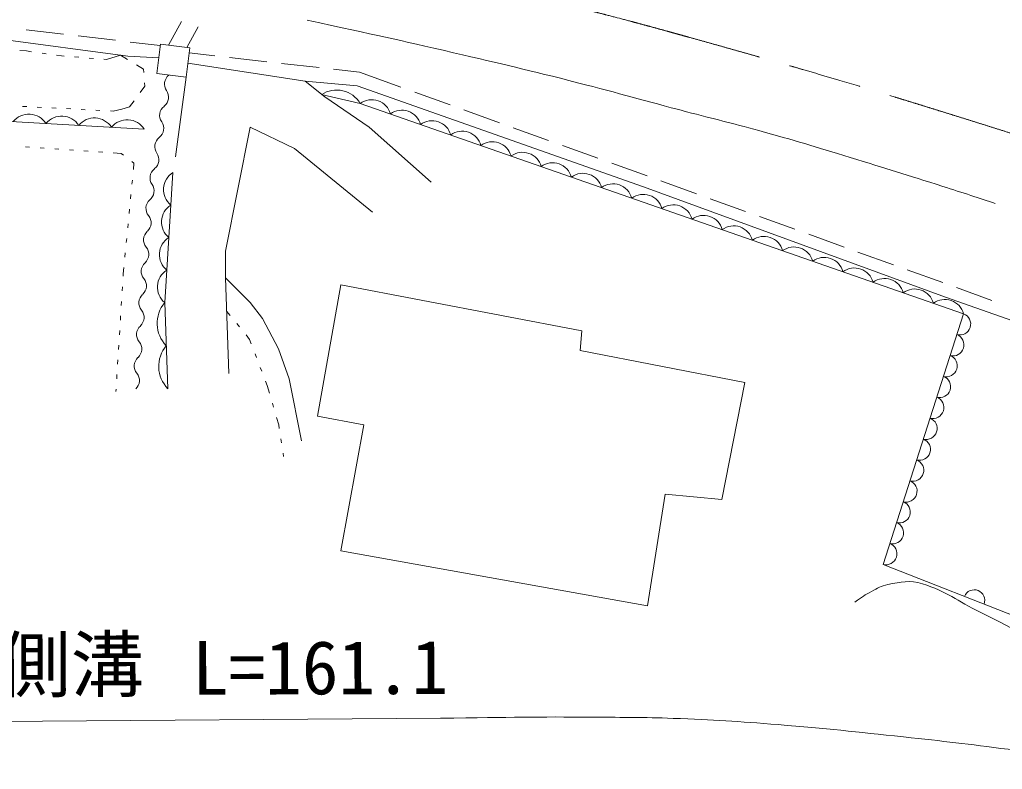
# Model space of a CAD drawing. Units: millimetres, scale not verified. Extents: x 40000 to 680000, y 20000 to 380000.
# Drawn here: x 475343 to 522262, y 248103 to 283913 of the extents above; entities that cross this region are included whole.
import ezdxf
from ezdxf.enums import TextEntityAlignment as Align

# ---------------------------------------------------------------- set-up
doc = ezdxf.new("R2010")
doc.units = ezdxf.units.MM
doc.header["$LTSCALE"] = 1000
doc.linetypes.add('CHAIN', pattern=[18.5, 12, -1.5, 3.5, -1.5])
for name, color, linetype, lineweight in [('M-BGD', 7, 'Continuous', 13), ('M-BMK', 2, 'CHAIN', 13), ('M-STR-HTXT', 7, 'Continuous', 13), ('M-STR-STRD', 7, 'Continuous', 13)]:
    doc.layers.add(name, color=color, linetype=linetype, lineweight=lineweight)
doc.styles.add('ＭＳ ゴシック', font='')
doc.styles.get('ＭＳ ゴシック').set_extended_font_data('MS Gothic')

msp = doc.modelspace()

# ---------------------------------------------------------------- linework, layer by layer
at = {"layer": 'M-BGD'}
for p, q in [((475656, 283430), (477444, 283219)), ((483075, 283823), (482451, 282690)), ((483864, 283573), (483319, 282581)), ((472297, 283267), (480510, 282166)), ((478139, 283137), (479927, 282926)), ((480622, 282844), (482056, 282675)), ((475359, 282441), (475676, 282418)), ((475676, 282418), (475916, 282383)), ((476411, 282313), (476609, 282284)), ((477104, 282214), (477344, 282179)), ((477344, 282179), (477467, 282170)), ((477965, 282130), (478164, 282115)), ((478663, 282076), (478862, 282060)), ((479361, 282021), (479483, 282011)), ((479483, 282011), (480151, 282214)), ((480151, 282214), (480489, 282009)), ((480510, 282166), (481981, 282082)), ((483437, 282325), (484667, 282185)), ((485363, 282106), (487152, 281903)), ((480917, 281750), (481255, 281545)), ((481255, 281545), (481267, 281390)), ((483374, 281828), (488976, 280981)), ((487847, 281824), (489636, 281621)), ((490331, 281542), (491561, 281403)), ((483290, 281159), (482782, 277365)), ((491561, 281403), (493545, 280687)), ((481317, 280737), (481100, 280441)), ((481305, 280891), (481317, 280737)), ((488976, 280981), (491461, 280744)), ((489908, 280219), (488976, 280981)), ((491461, 280744), (505130, 275925)), ((489908, 280219), (492024, 278779)), ((494203, 280450), (495897, 279839)), ((475682, 279761), (475482, 279771)), ((476381, 279724), (476181, 279735)), ((477080, 279687), (476880, 279698)), ((477779, 279650), (477579, 279661)), ((480587, 279742), (480229, 279633)), ((480804, 280038), (480587, 279742)), ((478478, 279613), (478278, 279624)), ((479177, 279576), (478977, 279587)), ((479814, 279543), (479676, 279550)), ((480229, 279633), (479814, 279543)), ((496555, 279601), (498248, 278990)), ((485166, 272853), (486352, 278779)), ((486352, 278779), (488468, 277763)), ((492024, 278779), (494988, 276155)), ((498907, 278753), (500600, 278142)), ((475819, 277827), (475620, 277841)), ((476518, 277778), (476318, 277792)), ((488468, 277763), (492194, 274715)), ((501258, 277904), (502951, 277293)), ((477216, 277730), (477016, 277744)), ((477914, 277682), (477715, 277695)), ((478613, 277633), (478413, 277647)), ((479311, 277585), (479111, 277599)), ((480195, 277523), (479810, 277550)), ((480300, 277443), (480195, 277523)), ((480801, 277057), (480696, 277138)), ((480771, 276750), (480801, 277057)), ((503610, 277056), (505303, 276445)), ((480704, 276054), (480723, 276253)), ((505130, 275925), (519541, 270651)), ((505961, 276207), (507655, 275596)), ((480636, 275357), (480655, 275556)), ((508313, 275359), (510006, 274748)), ((480569, 274660), (480588, 274859)), ((510665, 274510), (512358, 273899)), ((480501, 273963), (480520, 274163)), ((513016, 273662), (514709, 273051)), ((480434, 273267), (480453, 273466)), ((480366, 272570), (480385, 272769)), ((485166, 271583), (485166, 272853)), ((515368, 272813), (517061, 272202)), ((480281, 271654), (480288, 271766)), ((480288, 271766), (480318, 272072)), ((517719, 271965), (519413, 271354)), ((485166, 271583), (485336, 267011)), ((485166, 271583), (486352, 270397)), ((490670, 271244), (489569, 264979)), ((502184, 269043), (490670, 271244)), ((480238, 270955), (480250, 271155)), ((520071, 271116), (521764, 270505)), ((480194, 270257), (480207, 270456)), ((486352, 270397), (486944, 269635)), ((519541, 270651), (524367, 268958)), ((485225, 269991), (485394, 269783)), ((516568, 257894), (520410, 269865)), ((480151, 269558), (480163, 269758)), ((485709, 269395), (485835, 269240)), ((486944, 269635), (487706, 268196)), ((480108, 268859), (480120, 269059)), ((486150, 268851), (486318, 268643)), ((502100, 268111), (502184, 269043)), ((486318, 268643), (486402, 268425)), ((480064, 268161), (480077, 268360)), ((486581, 267958), (486653, 267771)), ((487706, 268196), (488214, 266757)), ((509974, 266587), (502100, 268111)), ((480021, 267462), (480033, 267662)), ((486832, 267304), (486904, 267118)), ((479978, 266763), (479990, 266963)), ((487083, 266651), (487167, 266433)), ((488214, 266757), (488807, 263793)), ((508873, 260999), (509974, 266587)), ((479940, 266153), (479947, 266264)), ((487167, 266433), (487272, 266069)), ((487411, 265588), (487466, 265396)), ((487605, 264916), (487710, 264552)), ((489569, 264979), (491770, 264555)), ((487710, 264552), (487735, 264391)), ((491770, 264555), (490670, 258544)), ((487812, 263897), (487842, 263700)), ((487919, 263205), (487944, 263045)), ((505317, 255919), (506164, 261253)), ((506164, 261253), (508873, 260999)), ((490670, 258544), (505317, 255919)), ((534580, 250806), (516568, 257894))]:
    msp.add_line(p, q, dxfattribs=at)
msp.add_lwpolyline([(482064, 282739), (481887, 281336), (483290, 281159), (483467, 282562)], close=True, dxfattribs=at)
for points in [[(520410, 269865), (491605, 279913), (489762, 280338)], [(481290, 278684), (464091, 279670), (449277, 277971), (436364, 277671)], [(482663, 276610), (482270, 270395), (482422, 266284)]]:
    msp.add_lwpolyline(points, dxfattribs=at)
for centre, radius, start, end in [((482801, 280832), 544, 127.637, 214.8426), ((481909, 280211), 544, 307.637, 34.8426), ((490478, 279231), 1318, 31.1584, 122.8732), ((482571, 279340), 544, 127.637, 214.8426), ((492152, 279164), 927, 15.4189, 126.1211), ((475785, 278432), 966, 32.6013, 140.838), ((477349, 278343), 966, 32.6013, 140.838), ((478913, 278253), 966, 32.6013, 140.838), ((493592, 278661), 927, 15.4189, 126.1211), ((480476, 278164), 966, 32.6013, 140.838), ((481679, 278718), 544, 307.637, 34.8426), ((495032, 278159), 927, 15.4189, 126.1211), ((482341, 277847), 544, 127.637, 214.8426), ((496472, 277657), 927, 15.4189, 126.1211), ((497913, 277154), 927, 15.4189, 126.1211), ((481449, 277226), 544, 307.637, 34.8426), ((499353, 276652), 927, 15.4189, 126.1211), ((500793, 276149), 927, 15.4189, 126.1211), ((482111, 276355), 544, 127.637, 214.8426), ((483170, 275798), 957, 121.9797, 230.7766), ((502233, 275647), 927, 15.4189, 126.1211), ((481219, 275734), 544, 307.637, 34.8426), ((503674, 275145), 927, 15.4189, 126.1211), ((505114, 274642), 927, 15.4189, 126.1211), ((481916, 274900), 544, 132.1647, 219.3703), ((483072, 274244), 957, 121.9797, 230.7766), ((506554, 274140), 927, 15.4189, 126.1211), ((481075, 274210), 544, 312.1647, 39.3703), ((507994, 273637), 927, 15.4189, 126.1211), ((509435, 273135), 927, 15.4189, 126.1211), ((481804, 273394), 544, 132.1647, 219.3703), ((510875, 272633), 927, 15.4189, 126.1211), ((482973, 272691), 957, 121.9797, 230.7766), ((480964, 272704), 544, 312.1647, 39.3703), ((512315, 272130), 927, 15.4189, 126.1211), ((481693, 271888), 544, 132.1647, 219.3703), ((513755, 271628), 927, 15.4189, 126.1211), ((482875, 271137), 957, 121.9797, 230.7766), ((515196, 271125), 927, 15.4189, 126.1211), ((480852, 271198), 544, 312.1647, 39.3703), ((516636, 270623), 927, 15.4189, 126.1211), ((481581, 270382), 544, 132.1647, 219.3703), ((518076, 270121), 927, 15.4189, 126.1211), ((483429, 269409), 1522, 139.617, 224.6252), ((519516, 269618), 927, 15.4189, 126.1211), ((480741, 269692), 544, 312.1647, 39.3703), ((520227, 269373), 524, 254.8748, 69.5376), ((481470, 268876), 544, 132.1647, 219.3703), ((519907, 268376), 524, 254.8748, 69.5376), ((480629, 268186), 544, 312.1647, 39.3703), ((483505, 267354), 1522, 139.617, 224.6252), ((481358, 267370), 544, 132.1647, 219.3703), ((519586, 267378), 524, 254.8748, 69.5376), ((480518, 266681), 544, 312.1647, 39.3703), ((519266, 266381), 524, 254.8748, 69.5376), ((518946, 265383), 524, 254.8748, 69.5376), ((518626, 264386), 524, 254.8748, 69.5376), ((518306, 263388), 524, 254.8748, 69.5376), ((517986, 262390), 524, 254.8748, 69.5376), ((517665, 261393), 524, 254.8748, 69.5376), ((517345, 260395), 524, 254.8748, 69.5376), ((517025, 259398), 524, 254.8748, 69.5376), ((516705, 258400), 524, 254.8748, 69.5376), ((520921, 256181), 500, 338.521, 158.521)]:
    msp.add_arc(centre, radius, start, end, dxfattribs=at)
msp.add_open_spline([(515223, 256089), (515575, 256345), (515687, 256430), (516014, 256600), (516307, 256753), (516469, 256870), (516794, 256932), (517428, 257052), (517830, 257160), (518445, 256966), (519589, 256606), (520123, 256140), (521201, 255613), (523637, 254421), (524905, 253530), (527441, 252569), (528444, 252190), (528980, 251848), (530040, 251686), (534097, 251065), (536422, 251149), (540512, 250801), (541878, 250685), (542665, 250769), (544010, 250501), (545088, 250286), (545495, 250164), (546719, 249739)], degree=3, knots=[0, 0, 0, 0, 1, 1, 1, 2, 2, 2, 3, 3, 3, 4, 4, 4, 5, 5, 5, 6, 6, 6, 7, 7, 7, 8, 8, 8, 9, 9, 9, 9], dxfattribs=at)
at = {"layer": 'M-BMK'}
msp.add_open_spline([(462646, 291595), (465191, 291272), (465831, 291189), (467872, 290923), (470713, 290554), (472307, 290369), (475141, 289956), (476938, 289694), (477938, 289507), (479727, 289198), (482435, 288730), (483950, 288452), (486649, 287930), (489016, 287471), (490337, 287184), (492692, 286667), (495743, 285998), (497446, 285596), (500482, 284858), (503141, 284213), (504622, 283817), (507258, 283084), (513279, 281410), (516630, 280395), (522589, 278513), (527509, 276959), (530230, 275973), (535076, 274202), (540654, 272164), (543746, 270926), (549207, 268592), (552308, 267266), (553321, 266832), (557108, 265108)], degree=3, knots=[0, 0, 0, 0, 1, 1, 1, 2, 2, 2, 3, 3, 3, 4, 4, 4, 5, 5, 5, 6, 6, 6, 7, 7, 7, 8, 8, 8, 9, 9, 9, 10, 10, 10, 11, 11, 11, 11], dxfattribs=at)
at = {"layer": 'M-STR-HTXT'}
msp.add_line((495433, 250542), (400416, 249825), dxfattribs=at)
msp.add_open_spline([(529126, 248103), (525948, 248593), (525121, 248728), (522545, 249060), (520595, 249312), (519501, 249444), (517545, 249653), (515212, 249902), (513905, 250051), (511565, 250238), (509605, 250393), (508505, 250472), (506540, 250540), (505065, 250592), (504238, 250582), (502763, 250595), (499900, 250619), (498982, 250592), (495433, 250542)], degree=3, knots=[0, 0, 0, 0, 1, 1, 1, 2, 2, 2, 3, 3, 3, 4, 4, 4, 5, 5, 5, 6, 6, 6, 6], dxfattribs=at)
at = {"layer": 'M-STR-STRD'}
msp.add_line((520410, 269865), (516568, 257894), dxfattribs=at)
msp.add_open_spline([(521926, 275137), (521170, 275386), (520380, 275641), (519417, 275950), (517696, 276500), (516729, 276800), (515001, 277328), (513301, 277846), (512351, 278144), (510637, 278616), (509292, 278987), (508529, 279160), (507180, 279516), (505148, 280051), (504017, 280380), (501981, 280902), (499676, 281493), (498377, 281792), (496060, 282333), (493335, 282969), (492462, 283156), (489068, 283893)], degree=3, knots=[0, 0, 0, 0, 1, 1, 1, 2, 2, 2, 3, 3, 3, 4, 4, 4, 5, 5, 5, 6, 6, 6, 7, 7, 7, 7], dxfattribs=at)

# ---------------------------------------------------------------- texts
at = {"layer": 'M-STR-HTXT', "style": 'ＭＳ ゴシック'}
for s, p in [('側溝', (474289, 251044)), ('L=161.1', (483585, 250895))]:
    msp.add_text(s, height=2566, rotation=0.195, dxfattribs=at).set_placement(p, align=Align.BOTTOM_LEFT)

doc.saveas('drawing.dxf')
